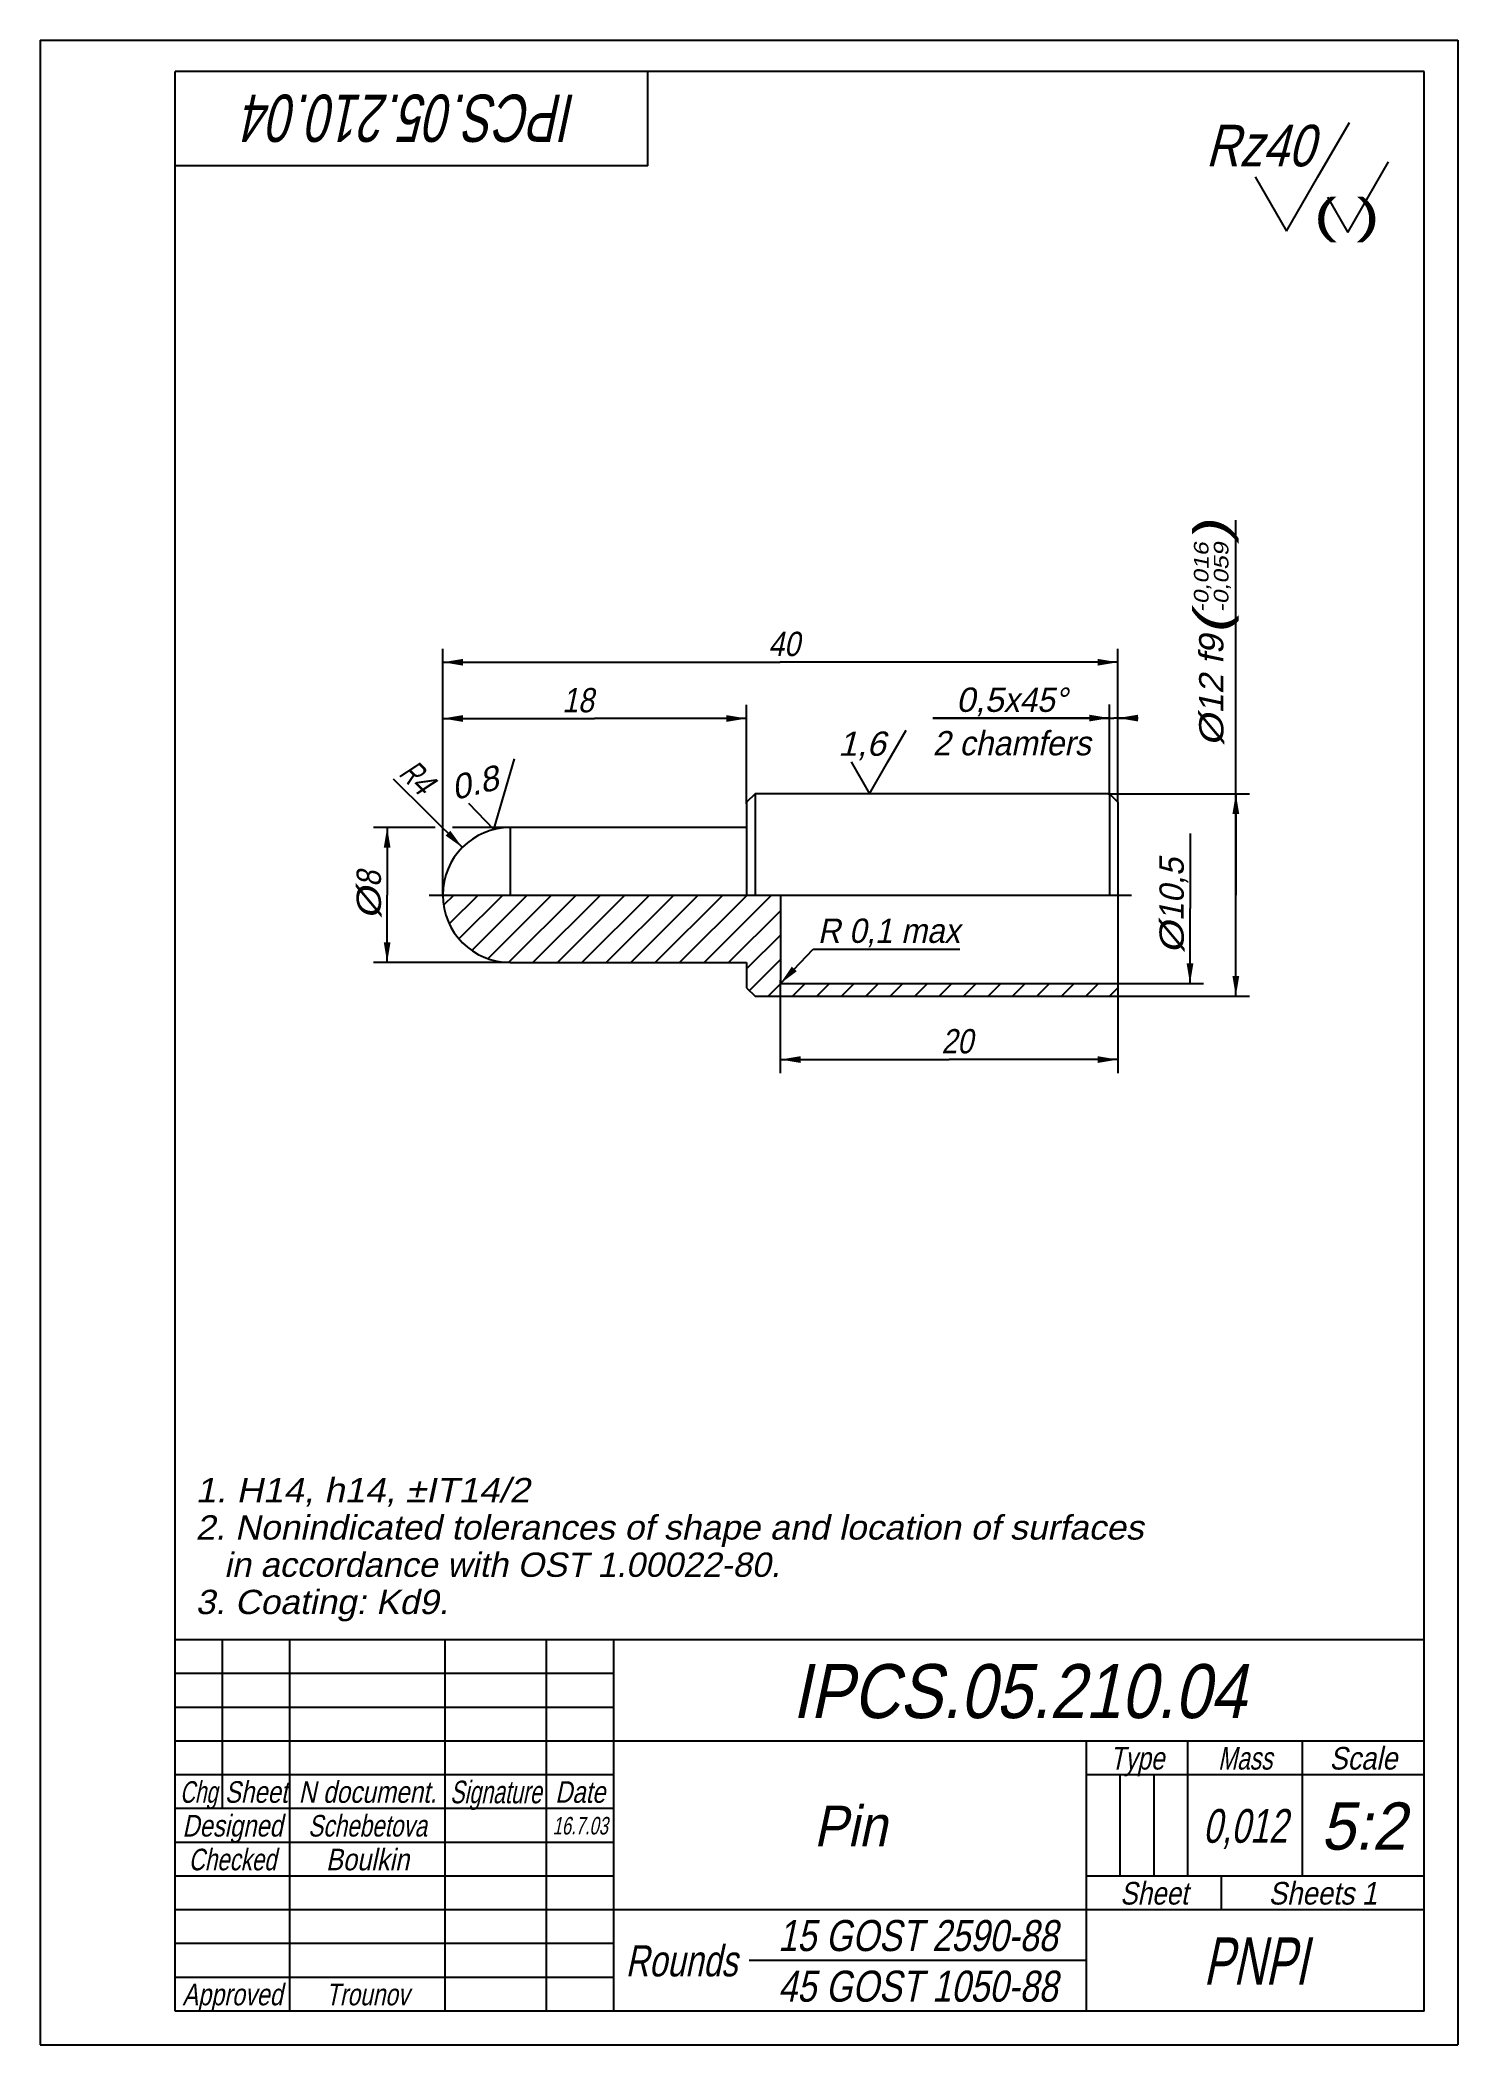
# Model space of a CAD drawing. Extents: x 0 to 210, y 0 to 297.
import ezdxf
from ezdxf.enums import TextEntityAlignment as Align

# ---------------------------------------------------------------- set-up
doc = ezdxf.new("R2010")
doc.units = 0
doc.header["$LTSCALE"] = 19.36
doc.linetypes.add('CENTER', pattern=[0.6, 0.375, -0.075, 0.075, -0.075])
doc.layers.get('0').update_dxf_attribs({"linetype": 'CONTINUOUS'})
doc.layers.add('DEFAULT_1', color=7, linetype='CENTER')
doc.styles.add('TEXTSTYLE_0', font='txt', dxfattribs={"width": 0.8})
doc.dimstyles.new('DIMSTYLE_1', dxfattribs={"dimtxt": 3.6, "dimasz": 0.18, "dimexe": 0.18, "dimexo": 0.0625, "dimgap": 0.09, "dimtad": 0, "dimtih": 1, "dimtoh": 1, "dimlfac": 0.4, "dimzin": 0, "dimtxsty": 'STANDARD', "dimcen": 0.09, "dimazin": 3, "dimtp": 0.2, "dimtm": 0.2, "dimtfac": 0, "dimtdec": 4, "dimtofl": 0, "dimtmove": 0, "dimatfit": 3, "dimtolj": 1, "dimtzin": 0})
doc.dimstyles.new('DIMSTYLE_2', dxfattribs={"dimtxt": 3.6, "dimasz": 0.18, "dimexe": 0.18, "dimexo": 0.0625, "dimgap": 0.09, "dimtad": 0, "dimtih": 1, "dimtoh": 1, "dimdec": 3, "dimlfac": 0.4, "dimzin": 0, "dimtxsty": 'STANDARD', "dimcen": 0.09, "dimazin": 3, "dimtol": 1, "dimtp": -0.016, "dimtm": 0.059, "dimtfac": 0, "dimtdec": 4, "dimtofl": 0, "dimtmove": 0, "dimatfit": 3, "dimtolj": 1, "dimtzin": 0})
doc.dimstyles.new('DIMSTYLE_3', dxfattribs={"dimtxt": 3.6, "dimasz": 0.18, "dimexe": 0.18, "dimexo": 0.0625, "dimgap": 0.09, "dimtad": 0, "dimtih": 1, "dimtoh": 1, "dimlfac": 0.4, "dimzin": 0, "dimtxsty": 'STANDARD', "dimcen": 0.09, "dimazin": 3, "dimtp": 0.1, "dimtm": 0.1, "dimtfac": 0, "dimtdec": 4, "dimtofl": 0, "dimtmove": 0, "dimatfit": 3, "dimtolj": 1, "dimtzin": 0})
doc.dimstyles.new('DIMSTYLE_4', dxfattribs={"dimtxt": 3.6, "dimasz": 0.18, "dimexe": 0.18, "dimexo": 0.0625, "dimgap": 0.09, "dimtad": 0, "dimtih": 1, "dimtoh": 1, "dimlfac": 0.4, "dimzin": 0, "dimtxsty": 'STANDARD', "dimcen": 0.09, "dimazin": 3, "dimtp": 0.3, "dimtm": 0.3, "dimtfac": 0, "dimtdec": 4, "dimtofl": 0, "dimtmove": 0, "dimatfit": 3, "dimtolj": 1, "dimtzin": 0})

# ---------------------------------------------------------------- blocks, each defined once
blk = doc.blocks.new('*D0')
at = {"color": 2, "linetype": 'CONTINUOUS'}
for p, q in [((58.51, 180.35), (49.4, 180.35)), ((51.4, 180.35), (51.4, 170.35)), ((69.64, 180.35), (61.09, 180.35)), ((51.4, 160.35), (51.4, 170.35)), ((69.64, 160.35), (49.4, 160.35))]:
    blk.add_line(p, q, dxfattribs=at)
for points in [[(51.9, 177.35), (51.4, 180.35), (50.9, 177.35)], [(50.9, 163.35), (51.4, 160.35), (51.9, 163.35)]]:
    blk.add_solid(points, dxfattribs=at)
at = {"color": 2, "linetype": 'CONTINUOUS', "style": 'TEXTSTYLE_0', "oblique": 12}
for s, p, p2 in [('8', (50.48, 171.57), (50.48, 173.91)), ('%%c', (50.48, 166.77), (50.48, 171.57))]:
    blk.add_text(s, height=3.6, rotation=90, dxfattribs=at).set_placement(p, p2, align=Align.FIT)
blk = doc.blocks.new('*D1')
at = {"color": 2, "linetype": 'CONTINUOUS'}
for p, q in [((177.11, 170.35), (177.11, 225.89)), ((158.19, 185.35), (179.11, 185.35)), ((177.11, 185.35), (177.11, 170.35)), ((177.11, 155.35), (177.11, 170.35)), ((158.19, 155.35), (179.11, 155.35))]:
    blk.add_line(p, q, dxfattribs=at)
for points in [[(177.61, 182.35), (177.11, 185.35), (176.61, 182.35)], [(176.61, 158.35), (177.11, 155.35), (177.61, 158.35)]]:
    blk.add_solid(points, dxfattribs=at)
at = {"color": 2, "linetype": 'CONTINUOUS', "style": 'TEXTSTYLE_0', "oblique": 12}
for s, height, p, p2 in [(')', 5.1, (176.01, 222.57), (176.01, 225.89)), ('-0,059', 2.16, (176.01, 212.21), (176.01, 222.57)), ('-0,016', 2.16, (173.06, 212.21), (173.06, 222.57)), ('(', 5.1, (176.01, 208.89), (176.01, 212.21)), ('12 f9', 3.6, (175.27, 197.19), (175.27, 208.89)), ('%%c', 3.6, (175.27, 192.39), (175.27, 197.19))]:
    blk.add_text(s, height=height, rotation=90, dxfattribs=at).set_placement(p, p2, align=Align.FIT)
blk = doc.blocks.new('*D2')
at = {"color": 2, "linetype": 'CONTINUOUS'}
for p, q in [((59.64, 181.92), (59.64, 198.5)), ((59.64, 196.5), (82.14, 196.5)), ((104.64, 196.5), (82.14, 196.5)), ((104.64, 183.88), (104.64, 198.5)), ((59.64, 170.35), (59.64, 178.22))]:
    blk.add_line(p, q, dxfattribs=at)
for points in [[(62.64, 197), (59.64, 196.5), (62.64, 196)], [(101.64, 196), (104.64, 196.5), (101.64, 197)]]:
    blk.add_solid(points, dxfattribs=at)
at = {"color": 2, "linetype": 'CONTINUOUS', "style": 'TEXTSTYLE_0', "oblique": 12}
blk.add_text('18', height=3.6, dxfattribs=at).set_placement((77.33, 197.42), (82.01, 197.42), align=Align.FIT)
blk = doc.blocks.new('*D3')
at = {"color": 2, "linetype": 'CONTINUOUS'}
for p, q in [((170.32, 179.44), (170.32, 168.33)), ((170.32, 157.22), (170.32, 168.33)), ((159.64, 157.22), (172.32, 157.22))]:
    blk.add_line(p, q, dxfattribs=at)
blk.add_solid([(169.82, 160.22), (170.32, 157.22), (170.82, 160.22)], dxfattribs=at)
at = {"color": 2, "linetype": 'CONTINUOUS', "style": 'TEXTSTYLE_0', "oblique": 12}
for s, p, p2 in [('10,5', (169.4, 166.47), (169.4, 175.83)), ('%%c', (169.4, 161.67), (169.4, 166.47))]:
    blk.add_text(s, height=3.6, rotation=90, dxfattribs=at).set_placement(p, p2, align=Align.FIT)
blk = doc.blocks.new('*D4')
at = {"color": 2, "linetype": 'CONTINUOUS'}
for p, q in [((109.64, 157.72), (109.64, 143.97)), ((159.64, 156.71), (159.64, 143.97)), ((109.64, 145.97), (134.64, 145.97)), ((159.64, 145.97), (134.64, 145.97))]:
    blk.add_line(p, q, dxfattribs=at)
for points in [[(112.64, 146.47), (109.64, 145.97), (112.64, 145.47)], [(156.64, 145.47), (159.64, 145.97), (156.64, 146.47)]]:
    blk.add_solid(points, dxfattribs=at)
at = {"color": 2, "linetype": 'CONTINUOUS', "style": 'TEXTSTYLE_0', "oblique": 12}
blk.add_text('20', height=3.6, dxfattribs=at).set_placement((133.5, 146.89), (138.18, 146.89), align=Align.FIT)
blk = doc.blocks.new('*D5')
at = {"color": 2, "linetype": 'CONTINUOUS'}
blk.add_line((62.54, 177.39), (52.34, 187.51), dxfattribs=at)
blk.add_solid([(60.06, 179.15), (62.54, 177.39), (60.77, 179.86)], dxfattribs=at)
at = {"color": 2, "linetype": 'CONTINUOUS', "style": 'TEXTSTYLE_0', "oblique": 12}
for s, p, p2 in [('R', (52.99, 188.17), (54.65, 186.52)), ('4', (54.65, 186.52), (56.31, 184.87))]:
    blk.add_text(s, height=3.6, rotation=-44.7696, dxfattribs=at).set_placement(p, p2, align=Align.FIT)
blk = doc.blocks.new('*D6')
at = {"color": 2, "linetype": 'CONTINUOUS'}
for p, q in [((59.64, 170.35), (59.64, 206.83)), ((159.64, 184.1), (159.64, 206.83)), ((59.64, 204.83), (109.64, 204.83)), ((159.64, 204.83), (109.64, 204.83))]:
    blk.add_line(p, q, dxfattribs=at)
for points in [[(62.64, 205.33), (59.64, 204.83), (62.64, 204.33)], [(156.64, 204.33), (159.64, 204.83), (156.64, 205.33)]]:
    blk.add_solid(points, dxfattribs=at)
at = {"color": 2, "linetype": 'CONTINUOUS', "style": 'TEXTSTYLE_0', "oblique": 12}
blk.add_text('40', height=3.6, dxfattribs=at).set_placement((107.86, 205.75), (112.54, 205.75), align=Align.FIT)
blk = doc.blocks.new('*D7')
at = {"color": 2, "linetype": 'CONTINUOUS'}
for p, q in [((158.39, 196.56), (132.22, 196.56)), ((132.22, 196.56), (159.02, 196.56)), ((158.39, 185.35), (158.39, 198.56)), ((162.64, 196.56), (159.02, 196.56)), ((159.64, 184.1), (159.64, 198.56)), ((159.64, 196.56), (162.64, 196.56))]:
    blk.add_line(p, q, dxfattribs=at)
for points in [[(155.39, 196.06), (158.39, 196.56), (155.39, 197.06)], [(162.64, 197.06), (159.64, 196.56), (162.64, 196.06)]]:
    blk.add_solid(points, dxfattribs=at)
at = {"color": 2, "linetype": 'CONTINUOUS', "style": 'TEXTSTYLE_0', "oblique": 12}
for s, p, p2 in [('0,5', (135.7, 197.48), (142.72, 197.48)), ('x45%%d', (142.72, 197.48), (152.14, 197.48)), ('2 chamfers', (132.22, 191.04), (155.62, 191.04))]:
    blk.add_text(s, height=3.6, dxfattribs=at).set_placement(p, p2, align=Align.FIT)
blk = doc.blocks.new('UGOL_BL0')
at = {"color": 2, "linetype": 'CONTINUOUS'}
for p, q in [((189.26, 276.73), (193.93, 284.81)), ((179.96, 276.73), (184.61, 268.67)), ((184.61, 268.67), (189.26, 276.73)), ((196.7, 273.74), (199.73, 278.98)), ((190.67, 273.74), (193.69, 268.51)), ((193.69, 268.51), (196.7, 273.74))]:
    blk.add_line(p, q, dxfattribs=at)
at = {"color": 2, "linetype": 'CONTINUOUS', "style": 'TEXTSTYLE_0', "oblique": 15}
blk.add_text('Rz40', height=6.16, dxfattribs=at).set_placement((172.64, 278.29), (188.66, 278.29), align=Align.FIT)
at = {"color": 2, "linetype": 'CONTINUOUS', "style": 'TEXTSTYLE_0'}
blk.add_text('( )', height=5, dxfattribs=at).set_placement((188.66, 268.56), (198.41, 268.56), align=Align.FIT)
blk = doc.blocks.new('STANDARD_BL1')
at = {"color": 2, "linetype": 'CONTINUOUS'}
for p, q in [((125.56, 190.06), (128.28, 194.78)), ((120.12, 190.06), (122.84, 185.35)), ((122.84, 185.35), (125.56, 190.06))]:
    blk.add_line(p, q, dxfattribs=at)
at = {"color": 2, "linetype": 'CONTINUOUS', "style": 'TEXTSTYLE_0', "oblique": 15}
blk.add_text('1,6', height=3.6, dxfattribs=at).set_placement((118.18, 190.97), (125.2, 190.97), align=Align.FIT)
blk = doc.blocks.new('STANDARD_BL2')
at = {"color": 2, "linetype": 'CONTINUOUS'}
for p, q in [((68.74, 185.28), (70.25, 190.52)), ((67.23, 180.05), (68.74, 185.28)), ((63.46, 183.97), (67.23, 180.05))]:
    blk.add_line(p, q, dxfattribs=at)
at = {"color": 2, "linetype": 'CONTINUOUS', "style": 'TEXTSTYLE_0', "oblique": 15}
blk.add_text('0.8', height=3.6, rotation=13.9416, dxfattribs=at).set_placement((61.36, 184.38), (68.17, 186.08), align=Align.FIT)

msp = doc.modelspace()

# ---------------------------------------------------------------- linework, layer by layer
at = {"color": 7, "linetype": 'CONTINUOUS'}
for p, q in [((0, 297), (0, 0)), ((0, 297), (210, 297)), ((210, 297), (210, 0)), ((90, 292.3499), (20, 292.3499)), ((20, 278.3499), (20, 292.3499)), ((20, 5), (20, 292.3499)), ((205, 292.3499), (20, 292.3499)), ((90, 278.3499), (90, 292.3499)), ((205, 5), (205, 292.3499)), ((90, 278.3499), (20, 278.3499)), ((105.8925, 185.3492), (104.6425, 184.0992)), ((105.8925, 185.3492), (105.8925, 170.3492)), ((158.3925, 185.3492), (105.8925, 185.3492)), ((159.6425, 184.0992), (158.3925, 185.3492)), ((158.3925, 185.3492), (158.3925, 170.3492)), ((104.6425, 184.0992), (104.6425, 170.3492)), ((159.6425, 184.0992), (159.6425, 156.5992)), ((104.6425, 180.3492), (69.6425, 180.3492)), ((59.6425, 170.3492), (159.6425, 170.3492)), ((109.6425, 170.3492), (109.6425, 157.2242)), ((69.6425, 160.3492), (104.6425, 160.3492)), ((104.6425, 160.3492), (104.6425, 156.5992)), ((104.6425, 156.5992), (105.8925, 155.3492)), ((105.8925, 155.3492), (158.3925, 155.3492)), ((109.6425, 157.2242), (159.6425, 157.2242)), ((158.3925, 155.3492), (159.6425, 156.5992)), ((205, 60), (20, 60)), ((20, 5), (20, 60)), ((27, 35), (27, 60)), ((37, 5), (37, 60)), ((60, 5), (60, 60)), ((75, 5), (75, 60)), ((85, 5), (85, 60)), ((205, 5), (205, 60)), ((85, 55), (20, 55)), ((85, 50), (20, 50)), ((205, 45), (20, 45)), ((155, 5), (155, 45)), ((170, 25), (170, 45)), ((187, 25), (187, 45)), ((85, 40), (20, 40)), ((205, 40), (155, 40)), ((160, 25), (160, 40)), ((165, 25), (165, 40)), ((85, 35), (20, 35)), ((85, 30), (20, 30)), ((85, 25), (20, 25)), ((205, 25), (155, 25)), ((175, 20), (175, 25)), ((205, 20), (20, 20)), ((85, 15), (20, 15)), ((155, 12.5), (105, 12.5)), ((85, 10), (20, 10)), ((205, 5), (20, 5)), ((205, 5), (20, 5)), ((0, 0), (210, 0))]:
    msp.add_line(p, q, dxfattribs=at)
at = {"color": 9, "linetype": 'CONTINUOUS'}
msp.add_line((69.6425, 180.3492), (69.6425, 170.3492), dxfattribs=at)
at = {"color": 2, "linetype": 'CONTINUOUS'}
for p, q in [((61.2829, 170.3492), (59.7656, 168.8319)), ((64.9032, 170.3492), (60.613, 166.059)), ((68.5234, 170.3492), (62.0364, 163.8621)), ((72.1437, 170.3492), (63.9346, 162.1402)), ((75.7639, 170.3492), (66.3323, 160.9176)), ((79.3841, 170.3492), (69.3951, 160.3601)), ((83.0044, 170.3492), (73.0044, 160.3492)), ((86.6246, 170.3492), (76.6246, 160.3492)), ((90.2449, 170.3492), (80.2449, 160.3492)), ((93.8651, 170.3492), (83.8651, 160.3492)), ((97.4854, 170.3492), (87.4854, 160.3492)), ((101.1056, 170.3492), (91.1056, 160.3492)), ((104.7258, 170.3492), (94.7258, 160.3492)), ((108.3461, 170.3492), (98.3461, 160.3492)), ((109.6425, 168.0254), (101.9663, 160.3492)), ((109.6425, 164.4052), (104.6425, 159.4052)), ((109.6425, 160.7849), (105.0497, 156.1921)), ((109.6425, 157.2242), (114.513, 162.3376)), ((114.513, 162.3376), (136.2485, 162.3376)), ((109.7021, 157.2242), (107.8271, 155.3492)), ((113.3223, 157.2242), (111.4473, 155.3492)), ((116.9425, 157.2242), (115.0675, 155.3492)), ((120.5628, 157.2242), (118.6878, 155.3492)), ((124.183, 157.2242), (122.308, 155.3492)), ((127.8033, 157.2242), (125.9283, 155.3492)), ((131.4235, 157.2242), (129.5485, 155.3492)), ((135.0438, 157.2242), (133.1688, 155.3492)), ((138.664, 157.2242), (136.789, 155.3492)), ((142.2842, 157.2242), (140.4092, 155.3492)), ((145.9045, 157.2242), (144.0295, 155.3492)), ((149.5247, 157.2242), (147.6497, 155.3492)), ((153.145, 157.2242), (151.27, 155.3492)), ((156.7652, 157.2242), (154.8902, 155.3492))]:
    msp.add_line(p, q, dxfattribs=at)
at = {"color": 7, "linetype": 'CONTINUOUS'}
msp.add_arc((69.6425, 170.3492), 10, 90, 270, dxfattribs=at)
at = {"color": 2, "linetype": 'CONTINUOUS'}
msp.add_solid([(109.6425, 157.2242), (111.3496, 159.7413), (112.0737, 159.0517)], dxfattribs=at)
at = {"layer": 'DEFAULT_1', "color": 2, "linetype": 'CENTER'}
for p, q in [((57.6425, 170.3492), (59.6425, 170.3492)), ((159.6425, 170.3492), (161.6425, 170.3492))]:
    msp.add_line(p, q, dxfattribs=at)

# ---------------------------------------------------------------- block references
at = {"color": 2, "linetype": 'CONTINUOUS'}
for name in ['UGOL_BL0', 'STANDARD_BL1', 'STANDARD_BL2']:
    msp.add_blockref(name, (0, 0), dxfattribs=at)

# ---------------------------------------------------------------- texts
at = {"color": 2, "linetype": 'CONTINUOUS', "style": 'TEXTSTYLE_0', "oblique": 12}
msp.add_text('IPCS.05.210.04', height=7, rotation=180, dxfattribs=at).set_placement((79.5, 288.9281), (30.5, 288.9281), align=Align.FIT)
for s, height, p, p2 in [('R 0,1 max', 3.6, (115.1885, 163.2577), (136.2485, 163.2577)), ('1. H14, h14, %%pIT14/2 ', 3.6, (23.026, 80.3829), (74.026, 80.3829)), ('2. Nonindicated tolerances of shape and location of surfaces', 3.6, (23.026, 74.8623), (163.426, 74.8623)), ('   in accordance with OST 1.00022-80.', 3.6, (23.026, 69.3417), (109.606, 69.3417)), ('3. Coating: Kd9.', 3.6, (23.026, 63.821), (60.466, 63.821)), ('IPCS.05.210.04', 8, (111.4, 48.4106), (178.6, 48.4106)), ('Type', 3.35, (158.48, 40.7876), (166.52, 40.7876)), ('Mass', 3.35, (174.48, 40.7876), (182.52, 40.7876)), ('Scale', 3.35, (190.975, 40.7876), (201.025, 40.7876)), ('Chg', 3.2, (20.716, 35.8643), (26.284, 35.8643)), ('Sheet', 3.2, (27.36, 35.8643), (36.64, 35.8643)), ('N document.', 3.2, (38.292, 35.8643), (58.708, 35.8643)), ('Signature', 3.35, (60.7163, 35.7876), (74.2837, 35.7876)), ('Date', 3.2, (76.288, 35.8643), (83.712, 35.8643)), ('Pin', 6, (114.6, 29.433), (125.4, 29.433)), ('5:2', 7, (189.7, 28.9218), (202.3, 28.9218)), ('Designed', 3.2, (21.076, 30.8643), (35.924, 30.8643)), ('Schebetova', 3.2, (39.7, 30.8643), (57.3, 30.8643)), ('16.7.03', 2.6, (75.905, 31.171), (84.095, 31.171)), ('0,012', 5, (172.25, 29.9441), (184.75, 29.9441)), ('Checked', 3.2, (22.004, 25.8643), (34.996, 25.8643)), ('Boulkin', 3.2, (42.34, 25.8643), (54.66, 25.8643)), ('Sheet', 3.35, (159.975, 20.7876), (170.025, 20.7876)), ('Sheets 1', 3.35, (181.96, 20.7876), (198.04, 20.7876)), ('15 GOST 2590-88', 4.6, (109.3, 13.8986), (150.7, 13.8986)), ('Rounds', 4.6, (86.72, 10.1486), (103.28, 10.1486)), ('PNPI', 7, (172.3, 8.9218), (187.7, 8.9218)), ('Approved', 3.2, (21.076, 5.8643), (35.924, 5.8643)), ('Trounov', 3.2, (42.34, 5.8643), (54.66, 5.8643)), ('45 GOST 1050-88', 4.6, (109.3, 6.3986), (150.7, 6.3986))]:
    msp.add_text(s, height=height, dxfattribs=at).set_placement(p, p2, align=Align.FIT)

# ---------------------------------------------------------------- dimensions: what is measured, and where the dimension line sits
at = {"color": 2, "linetype": 'CONTINUOUS'}
for base, p1, p2, angle, dimstyle, picture, middle in [((177.1135, 185.3492), (158.1881, 155.3492), (158.1881, 185.3492), 90, 'DIMSTYLE_2', '*D1', (173.4572, 209.1407)), ((59.6425, 204.8283), (159.6425, 184.0992), (59.6425, 170.3492), 180, 'DIMSTYLE_4', '*D6', (110.1997, 207.5484)), ((59.6425, 196.4955), (104.6425, 183.8806), (59.6425, 170.3492), 180, 'DIMSTYLE_1', '*D2', (79.6735, 199.2156)), ((51.3985, 180.3492), (69.6425, 160.3492), (69.6425, 180.3492), 90, 'DIMSTYLE_1', '*D0', (48.6784, 170.3446)), ((170.3223, 179.4366), (159.6425, 157.2242), (169.3223, 179.4366), 90, 'DIMSTYLE_1', '*D3', (167.6022, 168.7457))]:
    dim = msp.add_linear_dim(base=base, p1=p1, p2=p2, angle=angle, dimstyle=dimstyle, dxfattribs=at)
    dim.commit()
    dim.dimension.update_dxf_attribs({"geometry": picture, "text_midpoint": middle})
for base, p1, p2, dimstyle, picture, middle in [((159.6425, 196.5605), (158.3925, 185.3492), (159.6425, 184.0992), 'DIMSTYLE_3', '*D7', (143.9212, 196.0602)), ((159.6425, 145.9677), (109.6425, 157.7207), (159.6425, 156.7083), 'DIMSTYLE_1', '*D4', (135.8365, 148.6878))]:
    dim = msp.add_linear_dim(base=base, p1=p1, p2=p2, dimstyle=dimstyle, dxfattribs=at)
    dim.commit()
    dim.dimension.update_dxf_attribs({"geometry": picture, "text_midpoint": middle})
dim = msp.add_radius_dim(center=(69.6425, 170.3492), mpoint=(62.5431, 177.3918), dimstyle='DIMSTYLE_3', dxfattribs=at)
dim.commit()
dim.dimension.update_dxf_attribs({"geometry": '*D5', "text_midpoint": (55.9163, 187.797)})

doc.saveas('drawing.dxf')
